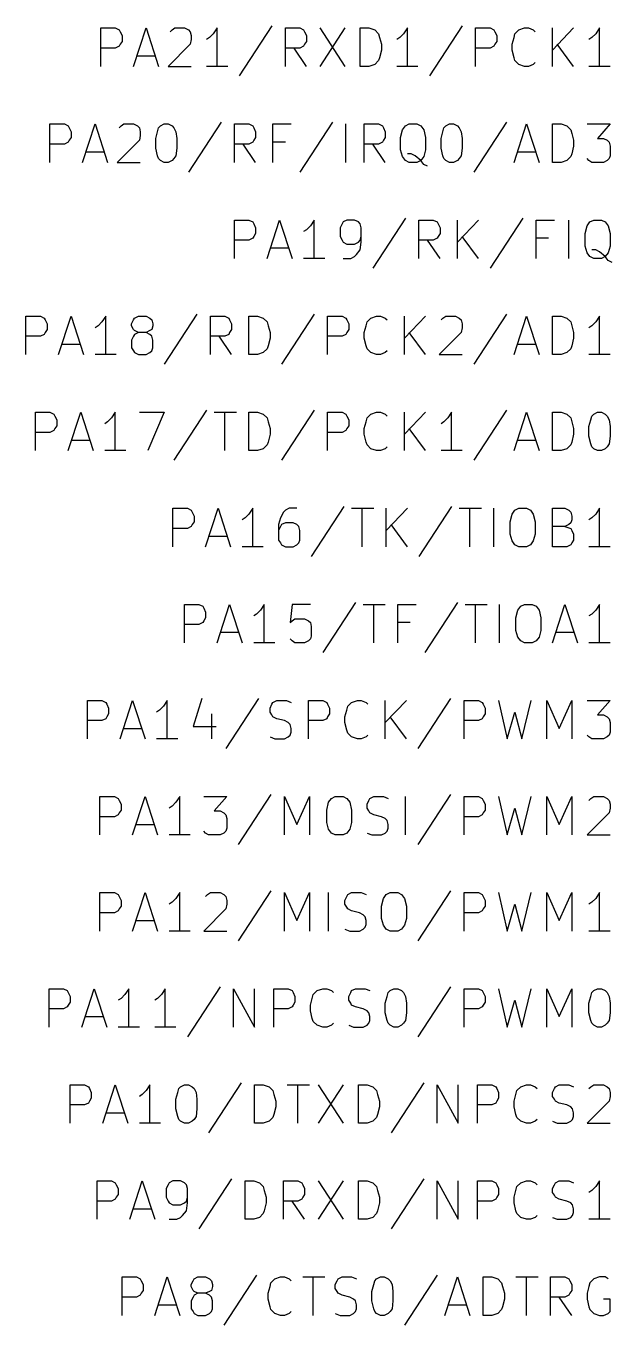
# Model space of a CAD drawing. Extents: x 4000 to 113000, y 4000 to 78670.
# Drawn here: x 69440 to 75540, y 42910 to 56430 of the extents above; entities that cross this region are included whole.
import ezdxf

# ---------------------------------------------------------------- set-up
doc = ezdxf.new("R2010")
doc.units = 0
doc.layers.add('BLACK', color=1, linetype='CONTINUOUS')

msp = doc.modelspace()

# ---------------------------------------------------------------- linework, layer by layer
at = {"layer": 'BLACK'}
for p, q in [((70220, 56010), (70220, 56410)), ((70220, 56410), (70370, 56410)), ((70370, 56410), (70410, 56390)), ((70410, 56390), (70420, 56370)), ((70560, 56010), (70690, 56410)), ((70690, 56410), (70820, 56010)), ((70940, 56370), (70960, 56390)), ((70960, 56390), (70990, 56410)), ((70990, 56410), (71090, 56410)), ((71090, 56410), (71130, 56390)), ((71130, 56390), (71150, 56370)), ((71430, 56410), (71390, 56350)), ((71430, 56010), (71430, 56410)), ((72000, 56430), (71660, 55910)), ((72140, 56010), (72140, 56410)), ((72140, 56410), (72290, 56410)), ((72290, 56410), (72330, 56390)), ((72330, 56390), (72340, 56370)), ((72500, 56410), (72760, 56010)), ((72760, 56410), (72500, 56010)), ((72920, 56010), (72920, 56410)), ((72920, 56410), (73010, 56410)), ((73010, 56410), (73070, 56390)), ((73070, 56390), (73110, 56350)), ((73410, 56410), (73370, 56350)), ((73410, 56010), (73410, 56410)), ((73980, 56430), (73640, 55910)), ((74120, 56010), (74120, 56410)), ((74120, 56410), (74270, 56410)), ((74270, 56410), (74310, 56390)), ((74310, 56390), (74320, 56370)), ((74530, 56350), (74570, 56390)), ((74570, 56390), (74630, 56410)), ((74630, 56410), (74670, 56410)), ((74670, 56410), (74720, 56390)), ((74720, 56390), (74740, 56370)), ((74920, 56010), (74920, 56410)), ((75140, 56410), (74920, 56180)), ((75410, 56410), (75370, 56350)), ((75410, 56010), (75410, 56410)), ((70420, 56370), (70440, 56330)), ((70440, 56270), (70420, 56240)), ((70440, 56330), (70440, 56270)), ((71150, 56370), (71160, 56330)), ((71160, 56290), (71150, 56240)), ((71160, 56330), (71160, 56290)), ((71350, 56310), (71320, 56290)), ((71390, 56350), (71350, 56310)), ((72340, 56370), (72360, 56330)), ((72360, 56270), (72340, 56240)), ((72360, 56330), (72360, 56270)), ((73110, 56350), (73120, 56310)), ((73120, 56310), (73140, 56240)), ((73330, 56310), (73300, 56290)), ((73370, 56350), (73330, 56310)), ((74320, 56370), (74340, 56330)), ((74340, 56270), (74320, 56240)), ((74340, 56330), (74340, 56270)), ((74500, 56240), (74520, 56310)), ((74520, 56310), (74530, 56350)), ((75330, 56310), (75300, 56290)), ((75370, 56350), (75330, 56310)), ((70370, 56200), (70220, 56200)), ((70410, 56220), (70370, 56200)), ((70420, 56240), (70410, 56220)), ((70600, 56120), (70790, 56120)), ((71150, 56240), (70920, 56010)), ((72290, 56200), (72140, 56200)), ((72360, 56010), (72230, 56200)), ((72330, 56220), (72290, 56200)), ((72340, 56240), (72330, 56220)), ((73140, 56180), (73120, 56100)), ((73140, 56240), (73140, 56180)), ((74270, 56200), (74120, 56200)), ((74310, 56220), (74270, 56200)), ((74320, 56240), (74310, 56220)), ((74500, 56180), (74500, 56240)), ((74520, 56100), (74500, 56180)), ((75140, 56010), (74970, 56240)), ((70920, 56010), (71160, 56010)), ((71540, 56010), (71320, 56010)), ((73010, 56010), (72920, 56010)), ((73070, 56030), (73010, 56010)), ((73110, 56070), (73070, 56030)), ((73120, 56100), (73110, 56070)), ((73520, 56010), (73300, 56010)), ((74530, 56070), (74520, 56100)), ((74570, 56030), (74530, 56070)), ((74630, 56010), (74570, 56030)), ((74670, 56010), (74630, 56010)), ((74720, 56030), (74670, 56010)), ((74740, 56050), (74720, 56030)), ((75520, 56010), (75300, 56010)), ((69690, 55010), (69690, 55410)), ((69690, 55410), (69840, 55410)), ((69840, 55410), (69880, 55390)), ((69880, 55390), (69890, 55370)), ((69890, 55370), (69910, 55330)), ((69910, 55330), (69910, 55270)), ((70030, 55010), (70160, 55410)), ((70160, 55410), (70290, 55010)), ((70410, 55370), (70430, 55390)), ((70430, 55390), (70460, 55410)), ((70460, 55410), (70560, 55410)), ((70560, 55410), (70600, 55390)), ((70600, 55390), (70620, 55370)), ((70620, 55370), (70630, 55330)), ((70630, 55330), (70630, 55290)), ((70790, 55260), (70810, 55330)), ((70810, 55330), (70820, 55370)), ((70820, 55370), (70840, 55390)), ((70840, 55390), (70880, 55410)), ((70880, 55410), (70920, 55410)), ((70920, 55410), (70960, 55390)), ((70960, 55390), (70980, 55370)), ((70980, 55370), (71000, 55330)), ((71000, 55330), (71010, 55260)), ((71470, 55430), (71130, 54910)), ((71610, 55010), (71610, 55410)), ((71610, 55410), (71760, 55410)), ((71760, 55410), (71800, 55390)), ((71800, 55390), (71810, 55370)), ((71810, 55370), (71830, 55330)), ((71830, 55330), (71830, 55270)), ((72010, 55010), (72010, 55410)), ((72010, 55410), (72200, 55410)), ((72630, 55430), (72290, 54910)), ((72770, 55010), (72770, 55410)), ((72960, 55010), (72960, 55410)), ((72960, 55410), (73110, 55410)), ((73110, 55410), (73150, 55390)), ((73150, 55390), (73160, 55370)), ((73160, 55370), (73180, 55330)), ((73180, 55330), (73180, 55270)), ((73340, 55270), (73360, 55350)), ((73360, 55350), (73390, 55390)), ((73390, 55390), (73430, 55410)), ((73430, 55410), (73510, 55410)), ((73510, 55410), (73550, 55390)), ((73550, 55390), (73580, 55350)), ((73580, 55350), (73600, 55270)), ((73760, 55260), (73780, 55330)), ((73780, 55330), (73790, 55370)), ((73790, 55370), (73810, 55390)), ((73810, 55390), (73850, 55410)), ((73850, 55410), (73890, 55410)), ((73890, 55410), (73930, 55390)), ((73930, 55390), (73950, 55370)), ((73950, 55370), (73970, 55330)), ((73970, 55330), (73980, 55260)), ((74440, 55430), (74100, 54910)), ((74520, 55010), (74650, 55410)), ((74650, 55410), (74780, 55010)), ((74920, 55010), (74920, 55410)), ((74920, 55410), (75010, 55410)), ((75010, 55410), (75070, 55390)), ((75070, 55390), (75110, 55350)), ((75110, 55350), (75120, 55310)), ((75120, 55310), (75140, 55240)), ((75280, 55410), (75520, 55410)), ((75520, 55410), (75390, 55260)), ((69840, 55200), (69690, 55200)), ((69880, 55220), (69840, 55200)), ((69890, 55240), (69880, 55220)), ((69910, 55270), (69890, 55240)), ((70620, 55240), (70390, 55010)), ((70630, 55290), (70620, 55240)), ((70790, 55160), (70790, 55260)), ((71010, 55260), (71010, 55160)), ((71760, 55200), (71610, 55200)), ((71830, 55010), (71700, 55200)), ((71800, 55220), (71760, 55200)), ((71810, 55240), (71800, 55220)), ((71830, 55270), (71810, 55240)), ((72140, 55220), (72010, 55220)), ((73110, 55200), (72960, 55200)), ((73180, 55010), (73050, 55200)), ((73150, 55220), (73110, 55200)), ((73160, 55240), (73150, 55220)), ((73180, 55270), (73160, 55240)), ((73340, 55140), (73340, 55270)), ((73600, 55270), (73600, 55140)), ((73760, 55160), (73760, 55260)), ((73980, 55260), (73980, 55160)), ((75140, 55180), (75120, 55100)), ((75140, 55240), (75140, 55180)), ((75390, 55260), (75450, 55260)), ((75450, 55260), (75490, 55240)), ((75490, 55240), (75510, 55220)), ((75510, 55220), (75520, 55180)), ((75520, 55180), (75520, 55080)), ((70070, 55120), (70260, 55120)), ((70810, 55080), (70790, 55160)), ((70820, 55050), (70810, 55080)), ((70840, 55030), (70820, 55050)), ((70880, 55010), (70840, 55030)), ((70960, 55030), (70920, 55010)), ((70980, 55050), (70960, 55030)), ((71000, 55080), (70980, 55050)), ((71010, 55160), (71000, 55080)), ((73360, 55070), (73340, 55140)), ((73390, 55030), (73360, 55070)), ((73430, 55010), (73390, 55030)), ((73450, 55100), (73410, 55100)), ((73490, 55080), (73450, 55100)), ((73550, 55030), (73490, 55080)), ((73550, 55030), (73510, 55010)), ((73580, 55070), (73550, 55030)), ((73580, 54990), (73550, 55030)), ((73600, 55140), (73580, 55070)), ((73780, 55080), (73760, 55160)), ((73790, 55050), (73780, 55080)), ((73810, 55030), (73790, 55050)), ((73850, 55010), (73810, 55030)), ((73930, 55030), (73890, 55010)), ((73950, 55050), (73930, 55030)), ((73970, 55080), (73950, 55050)), ((73980, 55160), (73970, 55080)), ((74560, 55120), (74750, 55120)), ((75070, 55030), (75010, 55010)), ((75110, 55070), (75070, 55030)), ((75120, 55100), (75110, 55070)), ((75300, 55030), (75280, 55050)), ((75330, 55010), (75300, 55030)), ((75490, 55030), (75450, 55010)), ((75510, 55050), (75490, 55030)), ((75520, 55080), (75510, 55050)), ((70390, 55010), (70630, 55010)), ((70920, 55010), (70880, 55010)), ((73510, 55010), (73430, 55010)), ((73620, 54970), (73580, 54990)), ((73890, 55010), (73850, 55010)), ((75010, 55010), (74920, 55010)), ((75450, 55010), (75330, 55010)), ((71610, 54010), (71610, 54410)), ((71610, 54410), (71760, 54410)), ((71760, 54410), (71800, 54390)), ((71800, 54390), (71810, 54370)), ((71810, 54370), (71830, 54330)), ((71950, 54010), (72080, 54410)), ((72080, 54410), (72210, 54010)), ((72440, 54410), (72400, 54350)), ((72440, 54010), (72440, 54410)), ((72730, 54370), (72710, 54330)), ((72740, 54390), (72730, 54370)), ((72780, 54410), (72740, 54390)), ((72860, 54410), (72780, 54410)), ((72900, 54390), (72860, 54410)), ((72920, 54370), (72900, 54390)), ((72930, 54330), (72920, 54370)), ((73390, 54430), (73050, 53910)), ((73530, 54010), (73530, 54410)), ((73530, 54410), (73680, 54410)), ((73680, 54410), (73720, 54390)), ((73720, 54390), (73730, 54370)), ((73730, 54370), (73750, 54330)), ((73930, 54010), (73930, 54410)), ((74150, 54410), (73930, 54180)), ((74610, 54430), (74270, 53910)), ((74750, 54010), (74750, 54410)), ((74750, 54410), (74940, 54410)), ((75090, 54010), (75090, 54410)), ((75280, 54350), (75310, 54390)), ((75310, 54390), (75350, 54410)), ((75350, 54410), (75430, 54410)), ((75430, 54410), (75470, 54390)), ((75470, 54390), (75500, 54350)), ((71800, 54220), (71760, 54200)), ((71810, 54240), (71800, 54220)), ((71830, 54270), (71810, 54240)), ((71830, 54330), (71830, 54270)), ((72360, 54310), (72330, 54290)), ((72400, 54350), (72360, 54310)), ((72710, 54330), (72710, 54240)), ((72710, 54240), (72730, 54200)), ((72920, 54200), (72930, 54240)), ((72930, 54180), (72930, 54330)), ((73720, 54220), (73680, 54200)), ((73730, 54240), (73720, 54220)), ((73750, 54270), (73730, 54240)), ((73750, 54330), (73750, 54270)), ((74150, 54010), (73980, 54240)), ((74880, 54220), (74750, 54220)), ((75260, 54270), (75280, 54350)), ((75260, 54140), (75260, 54270)), ((75500, 54350), (75520, 54270)), ((75520, 54270), (75520, 54140)), ((71760, 54200), (71610, 54200)), ((71990, 54120), (72180, 54120)), ((72730, 54200), (72740, 54180)), ((72740, 54180), (72780, 54160)), ((72780, 54160), (72860, 54160)), ((72860, 54160), (72900, 54180)), ((72880, 54050), (72920, 54100)), ((72900, 54180), (72920, 54200)), ((72920, 54100), (72930, 54180)), ((73680, 54200), (73530, 54200)), ((73750, 54010), (73620, 54200)), ((75280, 54070), (75260, 54140)), ((75370, 54100), (75330, 54100)), ((75410, 54080), (75370, 54100)), ((75470, 54030), (75410, 54080)), ((75520, 54140), (75500, 54070)), ((72550, 54010), (72330, 54010)), ((72740, 54010), (72820, 54010)), ((72820, 54010), (72860, 54030)), ((72860, 54030), (72880, 54050)), ((75310, 54030), (75280, 54070)), ((75350, 54010), (75310, 54030)), ((75430, 54010), (75350, 54010)), ((75470, 54030), (75430, 54010)), ((75500, 54070), (75470, 54030)), ((75500, 53990), (75470, 54030)), ((75540, 53970), (75500, 53990)), ((69440, 53010), (69440, 53410)), ((69440, 53410), (69590, 53410)), ((69590, 53410), (69630, 53390)), ((69780, 53010), (69910, 53410)), ((69910, 53410), (70040, 53010)), ((70270, 53410), (70230, 53350)), ((70270, 53010), (70270, 53410)), ((70570, 53390), (70610, 53410)), ((70610, 53410), (70690, 53410)), ((70690, 53410), (70730, 53390)), ((71220, 53430), (70880, 52910)), ((71360, 53010), (71360, 53410)), ((71360, 53410), (71510, 53410)), ((71510, 53410), (71550, 53390)), ((71760, 53010), (71760, 53410)), ((71760, 53410), (71850, 53410)), ((71850, 53410), (71910, 53390)), ((72440, 53430), (72100, 52910)), ((72580, 53010), (72580, 53410)), ((72580, 53410), (72730, 53410)), ((72730, 53410), (72770, 53390)), ((73030, 53390), (73090, 53410)), ((73090, 53410), (73130, 53410)), ((73130, 53410), (73180, 53390)), ((73380, 53010), (73380, 53410)), ((73600, 53410), (73380, 53180)), ((73780, 53390), (73810, 53410)), ((73810, 53410), (73910, 53410)), ((73910, 53410), (73950, 53390)), ((74440, 53430), (74100, 52910)), ((74520, 53010), (74650, 53410)), ((74650, 53410), (74780, 53010)), ((74920, 53010), (74920, 53410)), ((74920, 53410), (75010, 53410)), ((75010, 53410), (75070, 53390)), ((75410, 53410), (75370, 53350)), ((75410, 53010), (75410, 53410)), ((69630, 53390), (69640, 53370)), ((69640, 53370), (69660, 53330)), ((69660, 53270), (69640, 53240)), ((69660, 53330), (69660, 53270)), ((70190, 53310), (70160, 53290)), ((70230, 53350), (70190, 53310)), ((70540, 53330), (70560, 53370)), ((70540, 53310), (70540, 53330)), ((70560, 53270), (70540, 53310)), ((70560, 53370), (70570, 53390)), ((70570, 53260), (70560, 53270)), ((70730, 53390), (70750, 53370)), ((70750, 53270), (70730, 53260)), ((70750, 53370), (70760, 53330)), ((70760, 53310), (70750, 53270)), ((70760, 53330), (70760, 53310)), ((71550, 53390), (71560, 53370)), ((71560, 53370), (71580, 53330)), ((71580, 53270), (71560, 53240)), ((71580, 53330), (71580, 53270)), ((71910, 53390), (71950, 53350)), ((71950, 53350), (71960, 53310)), ((71960, 53310), (71980, 53240)), ((72770, 53390), (72780, 53370)), ((72780, 53370), (72800, 53330)), ((72800, 53270), (72780, 53240)), ((72800, 53330), (72800, 53270)), ((72960, 53240), (72980, 53310)), ((72980, 53310), (72990, 53350)), ((72990, 53350), (73030, 53390)), ((73180, 53390), (73200, 53370)), ((73760, 53370), (73780, 53390)), ((73950, 53390), (73970, 53370)), ((73970, 53370), (73980, 53330)), ((73980, 53290), (73970, 53240)), ((73980, 53330), (73980, 53290)), ((75070, 53390), (75110, 53350)), ((75110, 53350), (75120, 53310)), ((75120, 53310), (75140, 53240)), ((75330, 53310), (75300, 53290)), ((75370, 53350), (75330, 53310)), ((69590, 53200), (69440, 53200)), ((69630, 53220), (69590, 53200)), ((69640, 53240), (69630, 53220)), ((70560, 53200), (70540, 53160)), ((70540, 53160), (70540, 53080)), ((70570, 53220), (70560, 53200)), ((70610, 53240), (70570, 53260)), ((70610, 53240), (70570, 53220)), ((70690, 53240), (70610, 53240)), ((70730, 53260), (70690, 53240)), ((70730, 53220), (70690, 53240)), ((70750, 53200), (70730, 53220)), ((70760, 53160), (70750, 53200)), ((70760, 53080), (70760, 53160)), ((71510, 53200), (71360, 53200)), ((71580, 53010), (71450, 53200)), ((71550, 53220), (71510, 53200)), ((71560, 53240), (71550, 53220)), ((71980, 53180), (71960, 53100)), ((71980, 53240), (71980, 53180)), ((72730, 53200), (72580, 53200)), ((72770, 53220), (72730, 53200)), ((72780, 53240), (72770, 53220)), ((72960, 53180), (72960, 53240)), ((72980, 53100), (72960, 53180)), ((73600, 53010), (73430, 53240)), ((73970, 53240), (73740, 53010)), ((75140, 53180), (75120, 53100)), ((75140, 53240), (75140, 53180)), ((69820, 53120), (70010, 53120)), ((70380, 53010), (70160, 53010)), ((70540, 53080), (70560, 53050)), ((70560, 53050), (70570, 53030)), ((70570, 53030), (70610, 53010)), ((70610, 53010), (70690, 53010)), ((70690, 53010), (70730, 53030)), ((70730, 53030), (70750, 53050)), ((70750, 53050), (70760, 53080)), ((71850, 53010), (71760, 53010)), ((71910, 53030), (71850, 53010)), ((71950, 53070), (71910, 53030)), ((71960, 53100), (71950, 53070)), ((72990, 53070), (72980, 53100)), ((73030, 53030), (72990, 53070)), ((73090, 53010), (73030, 53030)), ((73130, 53010), (73090, 53010)), ((73180, 53030), (73130, 53010)), ((73200, 53050), (73180, 53030)), ((73740, 53010), (73980, 53010)), ((74560, 53120), (74750, 53120)), ((75010, 53010), (74920, 53010)), ((75070, 53030), (75010, 53010)), ((75110, 53070), (75070, 53030)), ((75120, 53100), (75110, 53070)), ((75520, 53010), (75300, 53010)), ((69540, 52010), (69540, 52410)), ((69540, 52410), (69690, 52410)), ((69690, 52410), (69730, 52390)), ((69730, 52390), (69740, 52370)), ((69740, 52370), (69760, 52330)), ((69760, 52330), (69760, 52270)), ((69880, 52010), (70010, 52410)), ((70010, 52410), (70140, 52010)), ((70330, 52350), (70290, 52310)), ((70370, 52410), (70330, 52350)), ((70370, 52010), (70370, 52410)), ((70620, 52410), (70880, 52410)), ((70880, 52410), (70710, 52010)), ((71320, 52430), (70980, 51910)), ((71400, 52410), (71630, 52410)), ((71510, 52010), (71510, 52410)), ((71760, 52010), (71760, 52410)), ((71760, 52410), (71850, 52410)), ((71850, 52410), (71910, 52390)), ((71910, 52390), (71950, 52350)), ((71950, 52350), (71960, 52310)), ((72440, 52430), (72100, 51910)), ((72580, 52010), (72580, 52410)), ((72580, 52410), (72730, 52410)), ((72730, 52410), (72770, 52390)), ((72770, 52390), (72780, 52370)), ((72780, 52370), (72800, 52330)), ((72800, 52330), (72800, 52270)), ((72980, 52310), (72990, 52350)), ((72990, 52350), (73030, 52390)), ((73030, 52390), (73090, 52410)), ((73090, 52410), (73130, 52410)), ((73130, 52410), (73180, 52390)), ((73180, 52390), (73200, 52370)), ((73380, 52010), (73380, 52410)), ((73600, 52410), (73380, 52180)), ((73830, 52350), (73790, 52310)), ((73870, 52410), (73830, 52350)), ((73870, 52010), (73870, 52410)), ((74440, 52430), (74100, 51910)), ((74520, 52010), (74650, 52410)), ((74650, 52410), (74780, 52010)), ((74920, 52010), (74920, 52410)), ((74920, 52410), (75010, 52410)), ((75010, 52410), (75070, 52390)), ((75070, 52390), (75110, 52350)), ((75110, 52350), (75120, 52310)), ((75300, 52260), (75320, 52330)), ((75320, 52330), (75330, 52370)), ((75330, 52370), (75350, 52390)), ((75350, 52390), (75390, 52410)), ((75390, 52410), (75430, 52410)), ((75430, 52410), (75470, 52390)), ((75470, 52390), (75490, 52370)), ((75490, 52370), (75510, 52330)), ((75510, 52330), (75520, 52260)), ((69690, 52200), (69540, 52200)), ((69730, 52220), (69690, 52200)), ((69740, 52240), (69730, 52220)), ((69760, 52270), (69740, 52240)), ((70290, 52310), (70260, 52290)), ((71960, 52310), (71980, 52240)), ((71980, 52240), (71980, 52180)), ((72730, 52200), (72580, 52200)), ((72770, 52220), (72730, 52200)), ((72780, 52240), (72770, 52220)), ((72800, 52270), (72780, 52240)), ((72960, 52240), (72980, 52310)), ((72960, 52180), (72960, 52240)), ((73600, 52010), (73430, 52240)), ((73790, 52310), (73760, 52290)), ((75120, 52310), (75140, 52240)), ((75140, 52240), (75140, 52180)), ((75300, 52160), (75300, 52260)), ((75520, 52260), (75520, 52160)), ((69920, 52120), (70110, 52120)), ((71950, 52070), (71910, 52030)), ((71960, 52100), (71950, 52070)), ((71980, 52180), (71960, 52100)), ((72980, 52100), (72960, 52180)), ((72990, 52070), (72980, 52100)), ((73030, 52030), (72990, 52070)), ((74560, 52120), (74750, 52120)), ((75110, 52070), (75070, 52030)), ((75120, 52100), (75110, 52070)), ((75140, 52180), (75120, 52100)), ((75320, 52080), (75300, 52160)), ((75330, 52050), (75320, 52080)), ((75510, 52080), (75490, 52050)), ((75520, 52160), (75510, 52080)), ((70480, 52010), (70260, 52010)), ((71850, 52010), (71760, 52010)), ((71910, 52030), (71850, 52010)), ((73090, 52010), (73030, 52030)), ((73130, 52010), (73090, 52010)), ((73180, 52030), (73130, 52010)), ((73200, 52050), (73180, 52030)), ((73980, 52010), (73760, 52010)), ((75010, 52010), (74920, 52010)), ((75070, 52030), (75010, 52010)), ((75350, 52030), (75330, 52050)), ((75390, 52010), (75350, 52030)), ((75430, 52010), (75390, 52010)), ((75470, 52030), (75430, 52010)), ((75490, 52050), (75470, 52030)), ((70970, 51010), (70970, 51410)), ((70970, 51410), (71120, 51410)), ((71120, 51410), (71160, 51390)), ((71160, 51390), (71170, 51370)), ((71310, 51010), (71440, 51410)), ((71440, 51410), (71570, 51010)), ((71800, 51410), (71760, 51350)), ((71800, 51010), (71800, 51410)), ((72140, 51390), (72120, 51370)), ((72180, 51410), (72140, 51390)), ((72260, 51410), (72180, 51410)), ((72750, 51430), (72410, 50910)), ((72830, 51410), (73060, 51410)), ((72940, 51010), (72940, 51410)), ((73190, 51010), (73190, 51410)), ((73410, 51410), (73190, 51180)), ((73870, 51430), (73530, 50910)), ((73950, 51410), (74180, 51410)), ((74060, 51010), (74060, 51410)), ((74310, 51010), (74310, 51410)), ((74500, 51350), (74530, 51390)), ((74530, 51390), (74570, 51410)), ((74570, 51410), (74650, 51410)), ((74650, 51410), (74690, 51390)), ((74690, 51390), (74720, 51350)), ((74920, 51010), (74920, 51410)), ((74920, 51410), (75050, 51410)), ((75050, 51410), (75090, 51390)), ((75090, 51390), (75110, 51370)), ((75410, 51410), (75370, 51350)), ((75410, 51010), (75410, 51410)), ((71170, 51370), (71190, 51330)), ((71190, 51270), (71170, 51240)), ((71190, 51330), (71190, 51270)), ((71720, 51310), (71690, 51290)), ((71760, 51350), (71720, 51310)), ((72090, 51310), (72070, 51240)), ((72120, 51370), (72090, 51310)), ((72140, 51260), (72100, 51240)), ((72220, 51260), (72140, 51260)), ((72260, 51240), (72220, 51260)), ((74480, 51270), (74500, 51350)), ((74480, 51140), (74480, 51270)), ((74720, 51350), (74740, 51270)), ((74740, 51270), (74740, 51140)), ((75110, 51260), (75090, 51240)), ((75110, 51370), (75120, 51330)), ((75120, 51290), (75110, 51260)), ((75120, 51330), (75120, 51290)), ((75330, 51310), (75300, 51290)), ((75370, 51350), (75330, 51310)), ((71120, 51200), (70970, 51200)), ((71160, 51220), (71120, 51200)), ((71170, 51240), (71160, 51220)), ((71350, 51120), (71540, 51120)), ((72070, 51240), (72070, 51080)), ((72090, 51220), (72070, 51180)), ((72100, 51240), (72090, 51220)), ((72280, 51220), (72260, 51240)), ((72290, 51180), (72280, 51220)), ((72290, 51080), (72290, 51180)), ((73410, 51010), (73240, 51240)), ((74500, 51070), (74480, 51140)), ((74740, 51140), (74720, 51070)), ((75050, 51220), (74920, 51220)), ((75090, 51240), (75050, 51220)), ((75050, 51220), (75110, 51200)), ((75110, 51200), (75120, 51180)), ((75120, 51180), (75140, 51140)), ((75140, 51140), (75140, 51080)), ((71910, 51010), (71690, 51010)), ((72070, 51080), (72090, 51050)), ((72090, 51050), (72100, 51030)), ((72100, 51030), (72140, 51010)), ((72140, 51010), (72220, 51010)), ((72220, 51010), (72260, 51030)), ((72260, 51030), (72280, 51050)), ((72280, 51050), (72290, 51080)), ((74530, 51030), (74500, 51070)), ((74570, 51010), (74530, 51030)), ((74650, 51010), (74570, 51010)), ((74690, 51030), (74650, 51010)), ((74720, 51070), (74690, 51030)), ((75070, 51010), (74920, 51010)), ((75110, 51030), (75070, 51010)), ((75120, 51050), (75110, 51030)), ((75140, 51080), (75120, 51050)), ((75520, 51010), (75300, 51010)), ((72870, 50430), (72530, 49910)), ((73930, 50430), (73590, 49910)), ((71090, 50010), (71090, 50410)), ((71090, 50410), (71240, 50410)), ((71240, 50410), (71280, 50390)), ((71280, 50390), (71290, 50370)), ((71290, 50370), (71310, 50330)), ((71310, 50330), (71310, 50270)), ((71430, 50010), (71560, 50410)), ((71560, 50410), (71690, 50010)), ((71840, 50310), (71810, 50290)), ((71880, 50350), (71840, 50310)), ((71920, 50410), (71880, 50350)), ((71920, 50010), (71920, 50410)), ((72210, 50410), (72190, 50220)), ((72400, 50410), (72210, 50410)), ((72950, 50410), (73180, 50410)), ((73060, 50010), (73060, 50410)), ((73310, 50010), (73310, 50410)), ((73310, 50410), (73500, 50410)), ((74010, 50410), (74240, 50410)), ((74120, 50010), (74120, 50410)), ((74370, 50010), (74370, 50410)), ((74540, 50270), (74560, 50350)), ((74560, 50350), (74590, 50390)), ((74590, 50390), (74630, 50410)), ((74630, 50410), (74710, 50410)), ((74710, 50410), (74750, 50390)), ((74750, 50390), (74780, 50350)), ((74780, 50350), (74800, 50270)), ((74920, 50010), (75050, 50410)), ((75050, 50410), (75180, 50010)), ((75330, 50310), (75300, 50290)), ((75370, 50350), (75330, 50310)), ((75410, 50410), (75370, 50350)), ((75410, 50010), (75410, 50410)), ((71240, 50200), (71090, 50200)), ((71280, 50220), (71240, 50200)), ((71290, 50240), (71280, 50220)), ((71310, 50270), (71290, 50240)), ((72190, 50220), (72210, 50240)), ((72210, 50240), (72240, 50260)), ((72240, 50260), (72340, 50260)), ((72340, 50260), (72380, 50240)), ((72380, 50240), (72400, 50220)), ((72400, 50220), (72410, 50180)), ((72410, 50180), (72410, 50080)), ((73440, 50220), (73310, 50220)), ((74540, 50140), (74540, 50270)), ((74800, 50270), (74800, 50140)), ((71470, 50120), (71660, 50120)), ((72210, 50030), (72190, 50050)), ((72240, 50010), (72210, 50030)), ((72380, 50030), (72340, 50010)), ((72400, 50050), (72380, 50030)), ((72410, 50080), (72400, 50050)), ((74560, 50070), (74540, 50140)), ((74590, 50030), (74560, 50070)), ((74630, 50010), (74590, 50030)), ((74750, 50030), (74710, 50010)), ((74780, 50070), (74750, 50030)), ((74800, 50140), (74780, 50070)), ((74960, 50120), (75150, 50120)), ((72030, 50010), (71810, 50010)), ((72340, 50010), (72240, 50010)), ((74710, 50010), (74630, 50010)), ((75520, 50010), (75300, 50010)), ((70080, 49010), (70080, 49410)), ((70080, 49410), (70230, 49410)), ((70230, 49410), (70270, 49390)), ((70270, 49390), (70280, 49370)), ((70280, 49370), (70300, 49330)), ((70420, 49010), (70550, 49410)), ((70550, 49410), (70680, 49010)), ((70870, 49350), (70830, 49310)), ((70910, 49410), (70870, 49350)), ((70910, 49010), (70910, 49410)), ((71270, 49430), (71180, 49140)), ((71860, 49430), (71520, 48910)), ((71980, 49330), (72000, 49370)), ((72000, 49370), (72010, 49390)), ((72010, 49390), (72050, 49410)), ((72050, 49410), (72150, 49410)), ((72150, 49410), (72200, 49390)), ((72380, 49010), (72380, 49410)), ((72380, 49410), (72530, 49410)), ((72530, 49410), (72570, 49390)), ((72570, 49390), (72580, 49370)), ((72580, 49370), (72600, 49330)), ((72780, 49310), (72790, 49350)), ((72790, 49350), (72830, 49390)), ((72830, 49390), (72890, 49410)), ((72890, 49410), (72930, 49410)), ((72930, 49410), (72980, 49390)), ((72980, 49390), (73000, 49370)), ((73180, 49010), (73180, 49410)), ((73400, 49410), (73180, 49180)), ((73860, 49430), (73520, 48910)), ((74000, 49010), (74000, 49410)), ((74000, 49410), (74150, 49410)), ((74150, 49410), (74190, 49390)), ((74190, 49390), (74200, 49370)), ((74200, 49370), (74220, 49330)), ((74360, 49410), (74450, 49010)), ((74600, 49010), (74700, 49410)), ((74860, 49010), (74860, 49410)), ((74860, 49410), (74990, 49120)), ((74990, 49120), (75120, 49410)), ((75120, 49410), (75120, 49010)), ((75280, 49410), (75520, 49410)), ((75520, 49410), (75390, 49260)), ((70270, 49220), (70230, 49200)), ((70280, 49240), (70270, 49220)), ((70300, 49270), (70280, 49240)), ((70300, 49330), (70300, 49270)), ((70830, 49310), (70800, 49290)), ((71370, 49270), (71370, 49010)), ((71980, 49290), (71980, 49330)), ((72000, 49260), (71980, 49290)), ((72010, 49240), (72000, 49260)), ((72050, 49220), (72010, 49240)), ((72130, 49200), (72050, 49220)), ((72570, 49220), (72530, 49200)), ((72580, 49240), (72570, 49220)), ((72600, 49270), (72580, 49240)), ((72600, 49330), (72600, 49270)), ((72760, 49240), (72780, 49310)), ((72760, 49180), (72760, 49240)), ((73400, 49010), (73230, 49240)), ((74190, 49220), (74150, 49200)), ((74200, 49240), (74190, 49220)), ((74220, 49270), (74200, 49240)), ((74220, 49330), (74220, 49270)), ((74450, 49010), (74530, 49290)), ((74530, 49290), (74600, 49010)), ((75390, 49260), (75450, 49260)), ((75450, 49260), (75490, 49240)), ((75490, 49240), (75510, 49220)), ((75510, 49220), (75520, 49180)), ((70230, 49200), (70080, 49200)), ((70460, 49120), (70650, 49120)), ((71180, 49140), (71420, 49140)), ((72170, 49180), (72130, 49200)), ((72190, 49160), (72170, 49180)), ((72200, 49120), (72190, 49160)), ((72190, 49050), (72200, 49080)), ((72200, 49080), (72200, 49120)), ((72530, 49200), (72380, 49200)), ((72780, 49100), (72760, 49180)), ((72790, 49070), (72780, 49100)), ((74150, 49200), (74000, 49200)), ((75520, 49080), (75510, 49050)), ((75520, 49180), (75520, 49080)), ((71020, 49010), (70800, 49010)), ((71980, 49030), (72030, 49010)), ((72030, 49010), (72130, 49010)), ((72130, 49010), (72170, 49030)), ((72170, 49030), (72190, 49050)), ((72830, 49030), (72790, 49070)), ((72890, 49010), (72830, 49030)), ((72930, 49010), (72890, 49010)), ((72980, 49030), (72930, 49010)), ((73000, 49050), (72980, 49030)), ((75300, 49030), (75280, 49050)), ((75330, 49010), (75300, 49030)), ((75450, 49010), (75330, 49010)), ((75490, 49030), (75450, 49010)), ((75510, 49050), (75490, 49030)), ((70210, 48010), (70210, 48410)), ((70210, 48410), (70360, 48410)), ((70360, 48410), (70400, 48390)), ((70550, 48010), (70680, 48410)), ((70680, 48410), (70810, 48010)), ((71040, 48410), (71000, 48350)), ((71040, 48010), (71040, 48410)), ((71290, 48410), (71530, 48410)), ((71530, 48410), (71400, 48260)), ((71990, 48430), (71650, 47910)), ((72130, 48010), (72130, 48410)), ((72130, 48410), (72260, 48120)), ((72260, 48120), (72390, 48410)), ((72390, 48410), (72390, 48010)), ((72620, 48390), (72660, 48410)), ((72660, 48410), (72740, 48410)), ((72740, 48410), (72780, 48390)), ((73020, 48390), (73060, 48410)), ((73060, 48410), (73160, 48410)), ((73160, 48410), (73210, 48390)), ((73390, 48010), (73390, 48410)), ((73860, 48430), (73520, 47910)), ((74000, 48010), (74000, 48410)), ((74000, 48410), (74150, 48410)), ((74150, 48410), (74190, 48390)), ((74360, 48410), (74450, 48010)), ((74600, 48010), (74700, 48410)), ((74860, 48010), (74860, 48410)), ((74860, 48410), (74990, 48120)), ((74990, 48120), (75120, 48410)), ((75120, 48410), (75120, 48010)), ((75320, 48390), (75350, 48410)), ((75350, 48410), (75450, 48410)), ((75450, 48410), (75490, 48390)), ((70400, 48390), (70410, 48370)), ((70410, 48370), (70430, 48330)), ((70430, 48270), (70410, 48240)), ((70430, 48330), (70430, 48270)), ((70960, 48310), (70930, 48290)), ((71000, 48350), (70960, 48310)), ((72570, 48270), (72590, 48350)), ((72570, 48140), (72570, 48270)), ((72590, 48350), (72620, 48390)), ((72780, 48390), (72810, 48350)), ((72810, 48350), (72830, 48270)), ((72830, 48270), (72830, 48140)), ((72990, 48330), (73010, 48370)), ((72990, 48290), (72990, 48330)), ((73010, 48260), (72990, 48290)), ((73010, 48370), (73020, 48390)), ((74190, 48390), (74200, 48370)), ((74200, 48370), (74220, 48330)), ((74220, 48270), (74200, 48240)), ((74220, 48330), (74220, 48270)), ((74450, 48010), (74530, 48290)), ((74530, 48290), (74600, 48010)), ((75300, 48370), (75320, 48390)), ((75490, 48390), (75510, 48370)), ((75510, 48370), (75520, 48330)), ((75520, 48290), (75510, 48240)), ((75520, 48330), (75520, 48290)), ((70360, 48200), (70210, 48200)), ((70400, 48220), (70360, 48200)), ((70410, 48240), (70400, 48220)), ((71400, 48260), (71460, 48260)), ((71460, 48260), (71500, 48240)), ((71500, 48240), (71520, 48220)), ((71520, 48220), (71530, 48180)), ((71530, 48180), (71530, 48080)), ((72590, 48070), (72570, 48140)), ((72830, 48140), (72810, 48070)), ((73020, 48240), (73010, 48260)), ((73060, 48220), (73020, 48240)), ((73140, 48200), (73060, 48220)), ((73180, 48180), (73140, 48200)), ((73200, 48160), (73180, 48180)), ((73210, 48120), (73200, 48160)), ((74150, 48200), (74000, 48200)), ((74190, 48220), (74150, 48200)), ((74200, 48240), (74190, 48220)), ((75510, 48240), (75280, 48010)), ((70590, 48120), (70780, 48120)), ((71150, 48010), (70930, 48010)), ((71310, 48030), (71290, 48050)), ((71340, 48010), (71310, 48030)), ((71460, 48010), (71340, 48010)), ((71500, 48030), (71460, 48010)), ((71520, 48050), (71500, 48030)), ((71530, 48080), (71520, 48050)), ((72620, 48030), (72590, 48070)), ((72660, 48010), (72620, 48030)), ((72740, 48010), (72660, 48010)), ((72780, 48030), (72740, 48010)), ((72810, 48070), (72780, 48030)), ((72990, 48030), (73040, 48010)), ((73040, 48010), (73140, 48010)), ((73140, 48010), (73180, 48030)), ((73180, 48030), (73200, 48050)), ((73200, 48050), (73210, 48080)), ((73210, 48080), (73210, 48120)), ((75280, 48010), (75520, 48010)), ((70210, 47010), (70210, 47410)), ((70210, 47410), (70360, 47410)), ((70360, 47410), (70400, 47390)), ((70400, 47390), (70410, 47370)), ((70410, 47370), (70430, 47330)), ((70430, 47330), (70430, 47270)), ((70550, 47010), (70680, 47410)), ((70680, 47410), (70810, 47010)), ((71000, 47350), (70960, 47310)), ((71040, 47410), (71000, 47350)), ((71040, 47010), (71040, 47410)), ((71310, 47370), (71330, 47390)), ((71330, 47390), (71360, 47410)), ((71360, 47410), (71460, 47410)), ((71460, 47410), (71500, 47390)), ((71500, 47390), (71520, 47370)), ((71520, 47370), (71530, 47330)), ((71530, 47330), (71530, 47290)), ((71990, 47430), (71650, 46910)), ((72130, 47010), (72130, 47410)), ((72130, 47410), (72260, 47120)), ((72260, 47120), (72390, 47410)), ((72390, 47410), (72390, 47010)), ((72590, 47010), (72590, 47410)), ((72760, 47330), (72780, 47370)), ((72760, 47290), (72760, 47330)), ((72780, 47370), (72790, 47390)), ((72790, 47390), (72830, 47410)), ((72830, 47410), (72930, 47410)), ((72930, 47410), (72980, 47390)), ((73140, 47270), (73160, 47350)), ((73160, 47350), (73190, 47390)), ((73190, 47390), (73230, 47410)), ((73230, 47410), (73310, 47410)), ((73310, 47410), (73350, 47390)), ((73350, 47390), (73380, 47350)), ((73380, 47350), (73400, 47270)), ((73860, 47430), (73520, 46910)), ((74000, 47010), (74000, 47410)), ((74000, 47410), (74150, 47410)), ((74150, 47410), (74190, 47390)), ((74190, 47390), (74200, 47370)), ((74200, 47370), (74220, 47330)), ((74220, 47330), (74220, 47270)), ((74360, 47410), (74450, 47010)), ((74600, 47010), (74700, 47410)), ((74860, 47010), (74860, 47410)), ((74860, 47410), (74990, 47120)), ((74990, 47120), (75120, 47410)), ((75120, 47410), (75120, 47010)), ((75370, 47350), (75330, 47310)), ((75410, 47410), (75370, 47350)), ((75410, 47010), (75410, 47410)), ((70360, 47200), (70210, 47200)), ((70400, 47220), (70360, 47200)), ((70410, 47240), (70400, 47220)), ((70430, 47270), (70410, 47240)), ((70960, 47310), (70930, 47290)), ((71520, 47240), (71290, 47010)), ((71530, 47290), (71520, 47240)), ((72780, 47260), (72760, 47290)), ((72790, 47240), (72780, 47260)), ((72830, 47220), (72790, 47240)), ((72910, 47200), (72830, 47220)), ((72950, 47180), (72910, 47200)), ((73140, 47140), (73140, 47270)), ((73400, 47270), (73400, 47140)), ((74150, 47200), (74000, 47200)), ((74190, 47220), (74150, 47200)), ((74200, 47240), (74190, 47220)), ((74220, 47270), (74200, 47240)), ((74450, 47010), (74530, 47290)), ((74530, 47290), (74600, 47010)), ((75330, 47310), (75300, 47290)), ((70590, 47120), (70780, 47120)), ((72970, 47160), (72950, 47180)), ((72950, 47030), (72970, 47050)), ((72980, 47120), (72970, 47160)), ((72970, 47050), (72980, 47080)), ((72980, 47080), (72980, 47120)), ((73160, 47070), (73140, 47140)), ((73190, 47030), (73160, 47070)), ((73380, 47070), (73350, 47030)), ((73400, 47140), (73380, 47070)), ((71150, 47010), (70930, 47010)), ((71290, 47010), (71530, 47010)), ((72760, 47030), (72810, 47010)), ((72810, 47010), (72910, 47010)), ((72910, 47010), (72950, 47030)), ((73230, 47010), (73190, 47030)), ((73310, 47010), (73230, 47010)), ((73350, 47030), (73310, 47010)), ((75520, 47010), (75300, 47010)), ((69680, 46010), (69680, 46410)), ((69680, 46410), (69830, 46410)), ((69830, 46410), (69870, 46390)), ((69870, 46390), (69880, 46370)), ((70020, 46010), (70150, 46410)), ((70150, 46410), (70280, 46010)), ((70510, 46410), (70470, 46350)), ((70510, 46010), (70510, 46410)), ((70890, 46410), (70850, 46350)), ((70890, 46010), (70890, 46410)), ((71460, 46430), (71120, 45910)), ((71600, 46010), (71600, 46410)), ((71600, 46410), (71820, 46010)), ((71820, 46010), (71820, 46410)), ((72020, 46010), (72020, 46410)), ((72020, 46410), (72170, 46410)), ((72170, 46410), (72210, 46390)), ((72210, 46390), (72220, 46370)), ((72430, 46350), (72470, 46390)), ((72470, 46390), (72530, 46410)), ((72530, 46410), (72570, 46410)), ((72570, 46410), (72620, 46390)), ((72620, 46390), (72640, 46370)), ((72820, 46370), (72830, 46390)), ((72830, 46390), (72870, 46410)), ((72870, 46410), (72970, 46410)), ((72970, 46410), (73020, 46390)), ((73210, 46370), (73230, 46390)), ((73230, 46390), (73270, 46410)), ((73270, 46410), (73310, 46410)), ((73310, 46410), (73350, 46390)), ((73350, 46390), (73370, 46370)), ((73860, 46430), (73520, 45910)), ((74000, 46010), (74000, 46410)), ((74000, 46410), (74150, 46410)), ((74150, 46410), (74190, 46390)), ((74190, 46390), (74200, 46370)), ((74360, 46410), (74450, 46010)), ((74600, 46010), (74700, 46410)), ((74860, 46010), (74860, 46410)), ((74860, 46410), (74990, 46120)), ((74990, 46120), (75120, 46410)), ((75120, 46410), (75120, 46010)), ((75330, 46370), (75350, 46390)), ((75350, 46390), (75390, 46410)), ((75390, 46410), (75430, 46410)), ((75430, 46410), (75470, 46390)), ((75470, 46390), (75490, 46370)), ((69880, 46240), (69870, 46220)), ((69880, 46370), (69900, 46330)), ((69900, 46270), (69880, 46240)), ((69900, 46330), (69900, 46270)), ((70430, 46310), (70400, 46290)), ((70470, 46350), (70430, 46310)), ((70810, 46310), (70780, 46290)), ((70850, 46350), (70810, 46310)), ((72220, 46240), (72210, 46220)), ((72220, 46370), (72240, 46330)), ((72240, 46270), (72220, 46240)), ((72240, 46330), (72240, 46270)), ((72400, 46240), (72420, 46310)), ((72400, 46180), (72400, 46240)), ((72420, 46310), (72430, 46350)), ((72800, 46330), (72820, 46370)), ((72800, 46290), (72800, 46330)), ((72820, 46260), (72800, 46290)), ((72830, 46240), (72820, 46260)), ((72870, 46220), (72830, 46240)), ((73180, 46260), (73200, 46330)), ((73180, 46160), (73180, 46260)), ((73200, 46330), (73210, 46370)), ((73370, 46370), (73390, 46330)), ((73390, 46330), (73400, 46260)), ((73400, 46260), (73400, 46160)), ((74200, 46240), (74190, 46220)), ((74200, 46370), (74220, 46330)), ((74220, 46270), (74200, 46240)), ((74220, 46330), (74220, 46270)), ((74450, 46010), (74530, 46290)), ((74530, 46290), (74600, 46010)), ((75300, 46260), (75320, 46330)), ((75300, 46160), (75300, 46260)), ((75320, 46330), (75330, 46370)), ((75490, 46370), (75510, 46330)), ((75510, 46330), (75520, 46260)), ((75520, 46260), (75520, 46160)), ((69830, 46200), (69680, 46200)), ((69870, 46220), (69830, 46200)), ((70060, 46120), (70250, 46120)), ((72170, 46200), (72020, 46200)), ((72210, 46220), (72170, 46200)), ((72420, 46100), (72400, 46180)), ((72950, 46200), (72870, 46220)), ((72990, 46180), (72950, 46200)), ((73010, 46160), (72990, 46180)), ((73020, 46120), (73010, 46160)), ((73020, 46080), (73020, 46120)), ((73200, 46080), (73180, 46160)), ((73400, 46160), (73390, 46080)), ((74150, 46200), (74000, 46200)), ((74190, 46220), (74150, 46200)), ((75320, 46080), (75300, 46160)), ((75520, 46160), (75510, 46080)), ((70620, 46010), (70400, 46010)), ((71000, 46010), (70780, 46010)), ((72430, 46070), (72420, 46100)), ((72470, 46030), (72430, 46070)), ((72530, 46010), (72470, 46030)), ((72570, 46010), (72530, 46010)), ((72620, 46030), (72570, 46010)), ((72640, 46050), (72620, 46030)), ((72800, 46030), (72850, 46010)), ((72850, 46010), (72950, 46010)), ((72950, 46010), (72990, 46030)), ((72990, 46030), (73010, 46050)), ((73010, 46050), (73020, 46080)), ((73210, 46050), (73200, 46080)), ((73230, 46030), (73210, 46050)), ((73270, 46010), (73230, 46030)), ((73310, 46010), (73270, 46010)), ((73350, 46030), (73310, 46010)), ((73370, 46050), (73350, 46030)), ((73390, 46080), (73370, 46050)), ((75330, 46050), (75320, 46080)), ((75350, 46030), (75330, 46050)), ((75390, 46010), (75350, 46030)), ((75430, 46010), (75390, 46010)), ((75470, 46030), (75430, 46010)), ((75490, 46050), (75470, 46030)), ((75510, 46080), (75490, 46050)), ((71680, 45430), (71340, 44910)), ((73580, 45430), (73240, 44910)), ((69900, 45010), (69900, 45410)), ((69900, 45410), (70050, 45410)), ((70050, 45410), (70090, 45390)), ((70090, 45390), (70100, 45370)), ((70100, 45370), (70120, 45330)), ((70120, 45330), (70120, 45270)), ((70240, 45010), (70370, 45410)), ((70370, 45410), (70500, 45010)), ((70650, 45310), (70620, 45290)), ((70690, 45350), (70650, 45310)), ((70730, 45410), (70690, 45350)), ((70730, 45010), (70730, 45410)), ((71000, 45260), (71020, 45330)), ((71020, 45330), (71030, 45370)), ((71030, 45370), (71050, 45390)), ((71050, 45390), (71090, 45410)), ((71090, 45410), (71130, 45410)), ((71130, 45410), (71170, 45390)), ((71170, 45390), (71190, 45370)), ((71190, 45370), (71210, 45330)), ((71210, 45330), (71220, 45260)), ((71820, 45010), (71820, 45410)), ((71820, 45410), (71910, 45410)), ((71910, 45410), (71970, 45390)), ((71970, 45390), (72010, 45350)), ((72010, 45350), (72020, 45310)), ((72020, 45310), (72040, 45240)), ((72160, 45410), (72390, 45410)), ((72270, 45010), (72270, 45410)), ((72480, 45410), (72740, 45010)), ((72740, 45410), (72480, 45010)), ((72900, 45010), (72900, 45410)), ((72900, 45410), (72990, 45410)), ((72990, 45410), (73050, 45390)), ((73050, 45390), (73090, 45350)), ((73090, 45350), (73100, 45310)), ((73100, 45310), (73120, 45240)), ((73720, 45010), (73720, 45410)), ((73720, 45410), (73940, 45010)), ((73940, 45010), (73940, 45410)), ((74140, 45010), (74140, 45410)), ((74140, 45410), (74290, 45410)), ((74290, 45410), (74330, 45390)), ((74330, 45390), (74340, 45370)), ((74340, 45370), (74360, 45330)), ((74360, 45330), (74360, 45270)), ((74520, 45240), (74540, 45310)), ((74540, 45310), (74550, 45350)), ((74550, 45350), (74590, 45390)), ((74590, 45390), (74650, 45410)), ((74650, 45410), (74690, 45410)), ((74690, 45410), (74740, 45390)), ((74740, 45390), (74760, 45370)), ((74920, 45330), (74940, 45370)), ((74920, 45290), (74920, 45330)), ((74940, 45370), (74950, 45390)), ((74950, 45390), (74990, 45410)), ((74990, 45410), (75090, 45410)), ((75090, 45410), (75140, 45390)), ((75300, 45370), (75320, 45390)), ((75320, 45390), (75350, 45410)), ((75350, 45410), (75450, 45410)), ((75450, 45410), (75490, 45390)), ((75490, 45390), (75510, 45370)), ((75510, 45370), (75520, 45330)), ((75520, 45330), (75520, 45290)), ((70050, 45200), (69900, 45200)), ((70090, 45220), (70050, 45200)), ((70100, 45240), (70090, 45220)), ((70120, 45270), (70100, 45240)), ((71000, 45160), (71000, 45260)), ((71020, 45080), (71000, 45160)), ((71220, 45160), (71210, 45080)), ((71220, 45260), (71220, 45160)), ((72040, 45180), (72020, 45100)), ((72040, 45240), (72040, 45180)), ((73120, 45180), (73100, 45100)), ((73120, 45240), (73120, 45180)), ((74290, 45200), (74140, 45200)), ((74330, 45220), (74290, 45200)), ((74340, 45240), (74330, 45220)), ((74360, 45270), (74340, 45240)), ((74520, 45180), (74520, 45240)), ((74540, 45100), (74520, 45180)), ((74940, 45260), (74920, 45290)), ((74950, 45240), (74940, 45260)), ((74990, 45220), (74950, 45240)), ((75070, 45200), (74990, 45220)), ((75110, 45180), (75070, 45200)), ((75130, 45160), (75110, 45180)), ((75140, 45120), (75130, 45160)), ((75510, 45240), (75280, 45010)), ((75520, 45290), (75510, 45240)), ((70280, 45120), (70470, 45120)), ((71030, 45050), (71020, 45080)), ((71050, 45030), (71030, 45050)), ((71090, 45010), (71050, 45030)), ((71170, 45030), (71130, 45010)), ((71190, 45050), (71170, 45030)), ((71210, 45080), (71190, 45050)), ((71970, 45030), (71910, 45010)), ((72010, 45070), (71970, 45030)), ((72020, 45100), (72010, 45070)), ((73050, 45030), (72990, 45010)), ((73090, 45070), (73050, 45030)), ((73100, 45100), (73090, 45070)), ((74550, 45070), (74540, 45100)), ((74590, 45030), (74550, 45070)), ((74650, 45010), (74590, 45030)), ((74740, 45030), (74690, 45010)), ((74760, 45050), (74740, 45030)), ((74920, 45030), (74970, 45010)), ((75070, 45010), (75110, 45030)), ((75110, 45030), (75130, 45050)), ((75130, 45050), (75140, 45080)), ((75140, 45080), (75140, 45120)), ((70840, 45010), (70620, 45010)), ((71130, 45010), (71090, 45010)), ((71910, 45010), (71820, 45010)), ((72990, 45010), (72900, 45010)), ((74690, 45010), (74650, 45010)), ((74970, 45010), (75070, 45010)), ((75280, 45010), (75520, 45010)), ((70180, 44010), (70180, 44410)), ((70180, 44410), (70330, 44410)), ((70330, 44410), (70370, 44390)), ((70370, 44390), (70380, 44370)), ((70380, 44370), (70400, 44330)), ((70520, 44010), (70650, 44410)), ((70650, 44410), (70780, 44010)), ((70920, 44370), (70900, 44330)), ((70930, 44390), (70920, 44370)), ((70970, 44410), (70930, 44390)), ((71050, 44410), (70970, 44410)), ((71090, 44390), (71050, 44410)), ((71110, 44370), (71090, 44390)), ((71120, 44330), (71110, 44370)), ((71580, 44430), (71240, 43910)), ((71720, 44010), (71720, 44410)), ((71720, 44410), (71810, 44410)), ((71810, 44410), (71870, 44390)), ((71870, 44390), (71910, 44350)), ((71910, 44350), (71920, 44310)), ((72120, 44010), (72120, 44410)), ((72120, 44410), (72270, 44410)), ((72270, 44410), (72310, 44390)), ((72310, 44390), (72320, 44370)), ((72320, 44370), (72340, 44330)), ((72480, 44410), (72740, 44010)), ((72740, 44410), (72480, 44010)), ((72900, 44010), (72900, 44410)), ((72900, 44410), (72990, 44410)), ((72990, 44410), (73050, 44390)), ((73050, 44390), (73090, 44350)), ((73090, 44350), (73100, 44310)), ((73580, 44430), (73240, 43910)), ((73720, 44010), (73720, 44410)), ((73720, 44410), (73940, 44010)), ((73940, 44010), (73940, 44410)), ((74140, 44010), (74140, 44410)), ((74140, 44410), (74290, 44410)), ((74290, 44410), (74330, 44390)), ((74330, 44390), (74340, 44370)), ((74340, 44370), (74360, 44330)), ((74540, 44310), (74550, 44350)), ((74550, 44350), (74590, 44390)), ((74590, 44390), (74650, 44410)), ((74650, 44410), (74690, 44410)), ((74690, 44410), (74740, 44390)), ((74740, 44390), (74760, 44370)), ((74920, 44330), (74940, 44370)), ((74940, 44370), (74950, 44390)), ((74950, 44390), (74990, 44410)), ((74990, 44410), (75090, 44410)), ((75090, 44410), (75140, 44390)), ((75370, 44350), (75330, 44310)), ((75410, 44410), (75370, 44350)), ((75410, 44010), (75410, 44410)), ((70370, 44220), (70330, 44200)), ((70380, 44240), (70370, 44220)), ((70400, 44270), (70380, 44240)), ((70400, 44330), (70400, 44270)), ((70900, 44330), (70900, 44240)), ((70900, 44240), (70920, 44200)), ((71110, 44200), (71120, 44240)), ((71120, 44180), (71120, 44330)), ((71920, 44310), (71940, 44240)), ((71940, 44240), (71940, 44180)), ((72310, 44220), (72270, 44200)), ((72320, 44240), (72310, 44220)), ((72340, 44270), (72320, 44240)), ((72340, 44330), (72340, 44270)), ((73100, 44310), (73120, 44240)), ((73120, 44240), (73120, 44180)), ((74330, 44220), (74290, 44200)), ((74340, 44240), (74330, 44220)), ((74360, 44270), (74340, 44240)), ((74360, 44330), (74360, 44270)), ((74520, 44240), (74540, 44310)), ((74520, 44180), (74520, 44240)), ((74920, 44290), (74920, 44330)), ((74940, 44260), (74920, 44290)), ((74950, 44240), (74940, 44260)), ((74990, 44220), (74950, 44240)), ((75070, 44200), (74990, 44220)), ((75330, 44310), (75300, 44290)), ((70330, 44200), (70180, 44200)), ((70560, 44120), (70750, 44120)), ((70920, 44200), (70930, 44180)), ((70930, 44180), (70970, 44160)), ((70970, 44160), (71050, 44160)), ((71050, 44160), (71090, 44180)), ((71070, 44050), (71110, 44100)), ((71090, 44180), (71110, 44200)), ((71110, 44100), (71120, 44180)), ((71920, 44100), (71910, 44070)), ((71940, 44180), (71920, 44100)), ((72270, 44200), (72120, 44200)), ((72340, 44010), (72210, 44200)), ((73100, 44100), (73090, 44070)), ((73120, 44180), (73100, 44100)), ((74290, 44200), (74140, 44200)), ((74540, 44100), (74520, 44180)), ((74550, 44070), (74540, 44100)), ((75110, 44180), (75070, 44200)), ((75130, 44160), (75110, 44180)), ((75140, 44120), (75130, 44160)), ((75130, 44050), (75140, 44080)), ((75140, 44080), (75140, 44120)), ((70930, 44010), (71010, 44010)), ((71010, 44010), (71050, 44030)), ((71050, 44030), (71070, 44050)), ((71810, 44010), (71720, 44010)), ((71870, 44030), (71810, 44010)), ((71910, 44070), (71870, 44030)), ((72990, 44010), (72900, 44010)), ((73050, 44030), (72990, 44010)), ((73090, 44070), (73050, 44030)), ((74590, 44030), (74550, 44070)), ((74650, 44010), (74590, 44030)), ((74690, 44010), (74650, 44010)), ((74740, 44030), (74690, 44010)), ((74760, 44050), (74740, 44030)), ((74920, 44030), (74970, 44010)), ((74970, 44010), (75070, 44010)), ((75070, 44010), (75110, 44030)), ((75110, 44030), (75130, 44050)), ((75520, 44010), (75300, 44010)), ((70440, 43010), (70440, 43410)), ((70440, 43410), (70590, 43410)), ((70590, 43410), (70630, 43390)), ((70780, 43010), (70910, 43410)), ((70910, 43410), (71040, 43010)), ((71190, 43390), (71230, 43410)), ((71230, 43410), (71310, 43410)), ((71310, 43410), (71350, 43390)), ((71840, 43430), (71500, 42910)), ((72030, 43390), (72090, 43410)), ((72090, 43410), (72130, 43410)), ((72130, 43410), (72180, 43390)), ((72320, 43410), (72550, 43410)), ((72430, 43010), (72430, 43410)), ((72690, 43390), (72730, 43410)), ((72730, 43410), (72830, 43410)), ((72830, 43410), (72880, 43390)), ((73090, 43390), (73130, 43410)), ((73130, 43410), (73170, 43410)), ((73170, 43410), (73210, 43390)), ((73720, 43430), (73380, 42910)), ((73800, 43010), (73930, 43410)), ((73930, 43410), (74060, 43010)), ((74200, 43010), (74200, 43410)), ((74200, 43410), (74290, 43410)), ((74290, 43410), (74350, 43390)), ((74540, 43410), (74770, 43410)), ((74650, 43010), (74650, 43410)), ((74900, 43010), (74900, 43410)), ((74900, 43410), (75050, 43410)), ((75050, 43410), (75090, 43390)), ((75410, 43410), (75350, 43390)), ((75470, 43410), (75410, 43410)), ((75500, 43390), (75470, 43410)), ((70630, 43390), (70640, 43370)), ((70640, 43370), (70660, 43330)), ((70660, 43270), (70640, 43240)), ((70660, 43330), (70660, 43270)), ((71160, 43330), (71180, 43370)), ((71160, 43310), (71160, 43330)), ((71180, 43270), (71160, 43310)), ((71180, 43370), (71190, 43390)), ((71190, 43260), (71180, 43270)), ((71350, 43390), (71370, 43370)), ((71370, 43270), (71350, 43260)), ((71370, 43370), (71380, 43330)), ((71380, 43310), (71370, 43270)), ((71380, 43330), (71380, 43310)), ((71960, 43240), (71980, 43310)), ((71980, 43310), (71990, 43350)), ((71990, 43350), (72030, 43390)), ((72180, 43390), (72200, 43370)), ((72660, 43330), (72680, 43370)), ((72660, 43290), (72660, 43330)), ((72680, 43260), (72660, 43290)), ((72680, 43370), (72690, 43390)), ((73040, 43260), (73060, 43330)), ((73060, 43330), (73070, 43370)), ((73070, 43370), (73090, 43390)), ((73210, 43390), (73230, 43370)), ((73230, 43370), (73250, 43330)), ((73250, 43330), (73260, 43260)), ((74350, 43390), (74390, 43350)), ((74390, 43350), (74400, 43310)), ((74400, 43310), (74420, 43240)), ((75090, 43390), (75100, 43370)), ((75100, 43370), (75120, 43330)), ((75120, 43270), (75100, 43240)), ((75120, 43330), (75120, 43270)), ((75300, 43310), (75280, 43240)), ((75310, 43350), (75300, 43310)), ((75350, 43390), (75310, 43350)), ((70590, 43200), (70440, 43200)), ((70630, 43220), (70590, 43200)), ((70640, 43240), (70630, 43220)), ((71180, 43200), (71160, 43160)), ((71160, 43160), (71160, 43080)), ((71190, 43220), (71180, 43200)), ((71230, 43240), (71190, 43260)), ((71230, 43240), (71190, 43220)), ((71310, 43240), (71230, 43240)), ((71350, 43260), (71310, 43240)), ((71350, 43220), (71310, 43240)), ((71370, 43200), (71350, 43220)), ((71380, 43160), (71370, 43200)), ((71380, 43080), (71380, 43160)), ((71960, 43180), (71960, 43240)), ((71980, 43100), (71960, 43180)), ((72690, 43240), (72680, 43260)), ((72730, 43220), (72690, 43240)), ((72810, 43200), (72730, 43220)), ((72850, 43180), (72810, 43200)), ((72870, 43160), (72850, 43180)), ((72880, 43120), (72870, 43160)), ((73040, 43160), (73040, 43260)), ((73060, 43080), (73040, 43160)), ((73260, 43160), (73250, 43080)), ((73260, 43260), (73260, 43160)), ((74420, 43180), (74400, 43100)), ((74420, 43240), (74420, 43180)), ((75050, 43200), (74900, 43200)), ((75120, 43010), (74990, 43200)), ((75090, 43220), (75050, 43200)), ((75100, 43240), (75090, 43220)), ((75280, 43240), (75280, 43180)), ((75280, 43180), (75300, 43100)), ((75520, 43180), (75450, 43180)), ((75520, 43050), (75520, 43180)), ((70820, 43120), (71010, 43120)), ((71160, 43080), (71180, 43050)), ((71180, 43050), (71190, 43030)), ((71190, 43030), (71230, 43010)), ((71230, 43010), (71310, 43010)), ((71310, 43010), (71350, 43030)), ((71350, 43030), (71370, 43050)), ((71370, 43050), (71380, 43080)), ((71990, 43070), (71980, 43100)), ((72030, 43030), (71990, 43070)), ((72090, 43010), (72030, 43030)), ((72130, 43010), (72090, 43010)), ((72180, 43030), (72130, 43010)), ((72200, 43050), (72180, 43030)), ((72660, 43030), (72710, 43010)), ((72710, 43010), (72810, 43010)), ((72810, 43010), (72850, 43030)), ((72850, 43030), (72870, 43050)), ((72870, 43050), (72880, 43080)), ((72880, 43080), (72880, 43120)), ((73070, 43050), (73060, 43080)), ((73090, 43030), (73070, 43050)), ((73130, 43010), (73090, 43030)), ((73170, 43010), (73130, 43010)), ((73210, 43030), (73170, 43010)), ((73230, 43050), (73210, 43030)), ((73250, 43080), (73230, 43050)), ((73840, 43120), (74030, 43120)), ((74290, 43010), (74200, 43010)), ((74350, 43030), (74290, 43010)), ((74390, 43070), (74350, 43030)), ((74400, 43100), (74390, 43070)), ((75300, 43100), (75310, 43070)), ((75310, 43070), (75350, 43030)), ((75350, 43030), (75410, 43010)), ((75410, 43010), (75450, 43010)), ((75450, 43010), (75500, 43030)), ((75500, 43030), (75520, 43050))]:
    msp.add_line(p, q, dxfattribs=at)

doc.saveas('drawing.dxf')
